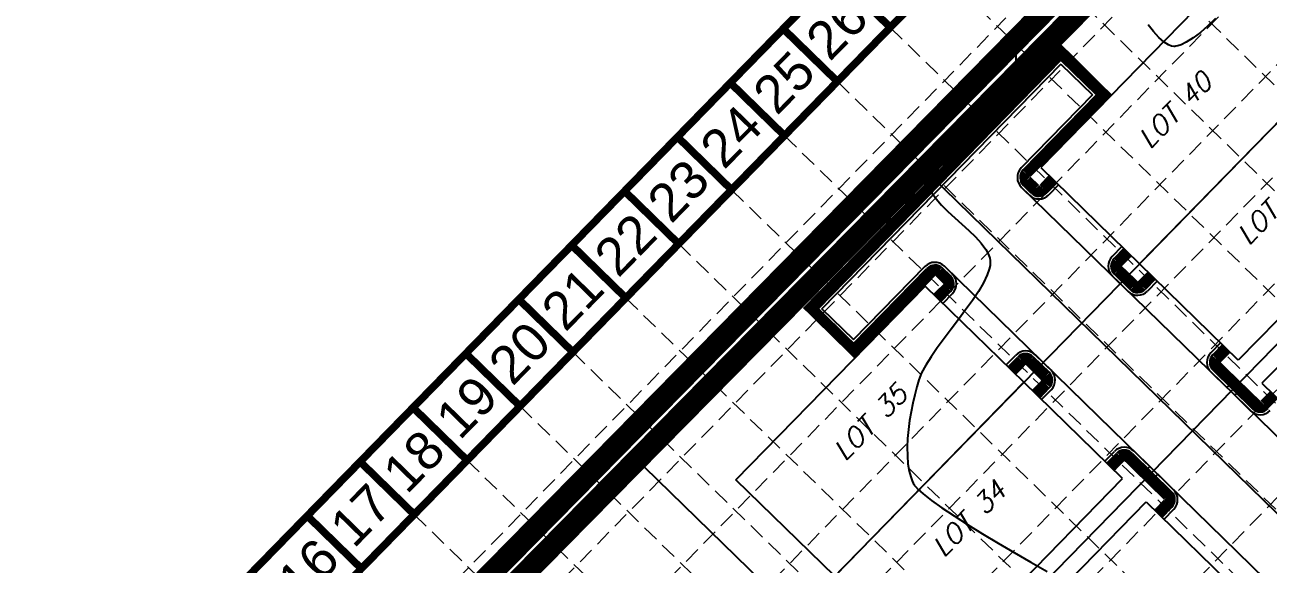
# Model space of a CAD drawing. Header units: feet. Extents: x -15 to 992, y 1644 to 2657.
# Drawn here: x 97.2 to 322.5, y 2185.9 to 2283.7 of the extents above; entities that cross this region are included whole.
import ezdxf
from ezdxf.enums import TextEntityAlignment as Align

# ---------------------------------------------------------------- set-up
doc = ezdxf.new("R2010")
doc.units = ezdxf.units.FT
doc.header["$LTSCALE"] = 30
doc.header["$MEASUREMENT"] = 0
for name, pattern in [('HIDDEN', [0.375, 0.25, -0.125]), ('HIDDEN2', [0.1875, 0.125, -0.0625]), ('x500106ebs$0$PHANTOM', [2.5, 1.25, -0.25, 0.25, -0.25, 0.25, -0.25]), ('x500106ebs$0$PHANTOM2', [1.25, 0.625, -0.125, 0.125, -0.125, 0.125, -0.125])]:
    doc.linetypes.add(name, pattern=pattern)
for name, color, linetype in [('BASE', 7, 'Continuous'), ('CONTOURS', 35, 'x500106ebs$0$PHANTOM2'), ('EROSION BLANKET', 84, 'Continuous'), ('GRID', 254, 'HIDDEN'), ('LIMITS OF DISTURBANCE', 1, 'Continuous'), ('SILT FENCE', 200, 'Continuous'), ('x500106ebs$0$2-LOT-LINES', 251, 'x500106ebs$0$PHANTOM2'), ('x500106ebs$0$BND-LINES', 251, 'x500106ebs$0$PHANTOM'), ('x500106pbs$0$2-BLDG', 16, 'HIDDEN2'), ('x500106pbs$0$2-CURB-BACK', 16, 'HIDDEN2'), ('x500106pbs$0$2-CURB-FACE', 16, 'HIDDEN2'), ('x500106pbs$0$2-ESMT-SHARED', 16, 'HIDDEN2'), ('x500106pbs$0$2-TEXT-LOT-30', 16, 'HIDDEN2'), ('x500106pst$0$HATCH-DWU', 251, 'Continuous')]:
    doc.layers.add(name, color=color, linetype=linetype)
doc.styles.get("Standard").update_dxf_attribs({"font": 'ARIAL.TTF'})
doc.styles.add('x500106pbs$0$SLANT 80', font='simplex', dxfattribs={"oblique": 15, "height": 2.4})

msp = doc.modelspace()

# ---------------------------------------------------------------- hatches: boundary and pattern name
at = {"layer": 'x500106pst$0$HATCH-DWU'}
h = msp.add_hatch(dxfattribs=at)
h.set_pattern_fill('ANSI31', color=5, scale=30, angle=30, style=0)
edge = h.paths.add_edge_path()
edge.add_line((255.8, 1930.7), (256.91, 1936.02))
edge.add_arc((380.73, 1910.12), 126.5, 149.126, 168.1882, ccw=False)
edge.add_line((272.16, 1975.03), (257.22, 2001.91))
edge.add_line((257.22, 2001.91), (258.5, 2003.22))
edge.add_line((258.5, 2003.22), (273.2, 1976.75))
edge.add_arc((380.73, 1910.12), 126.5, 135.7017, 148.2143, ccw=False)
edge.add_line((290.19, 1998.47), (342.1, 2051.67))
edge.add_line((342.1, 2051.67), (333.98, 2080.57))
edge.add_line((333.98, 2080.57), (335.39, 2082.01))
edge.add_line((335.39, 2082.01), (343.52, 2053.11))
edge.add_line((343.52, 2053.11), (445.47, 2157.59))
edge.add_line((445.47, 2157.59), (437.34, 2186.49))
edge.add_line((437.34, 2186.49), (438.75, 2187.94))
edge.add_line((438.75, 2187.94), (446.88, 2159.04))
edge.add_line((446.88, 2159.04), (455.62, 2167.99))
edge.add_line((455.62, 2167.99), (455.8, 2167.82))
edge.add_line((455.8, 2167.82), (548.91, 2263.24))
edge.add_line((548.91, 2263.24), (540.7, 2292.42))
edge.add_line((540.7, 2292.42), (542.12, 2293.86))
edge.add_line((542.12, 2293.86), (550.32, 2264.68))
edge.add_line((550.32, 2264.68), (625.73, 2341.97))
edge.add_line((625.73, 2341.97), (617.53, 2371.15))
edge.add_line((617.53, 2371.15), (618.94, 2372.59))
edge.add_line((618.94, 2372.59), (627.14, 2343.41))
edge.add_line((627.14, 2343.41), (635.98, 2352.47))
edge.add_line((635.98, 2352.47), (636.07, 2352.39))
edge.add_line((636.07, 2352.39), (677.21, 2394.54))
edge.add_arc((749.58, 2323.91), 101.12, 104.8013, 135.7017, ccw=False)
edge.add_line((723.75, 2421.68), (731.28, 2423.67))
edge.add_line((731.28, 2423.67), (731.85, 2421.5))
edge.add_line((731.85, 2421.5), (724.32, 2419.51))
edge.add_arc((749.58, 2323.91), 98.87, 104.8013, 135.7017)
edge.add_line((678.82, 2392.97), (637.68, 2350.82))
edge.add_line((637.68, 2350.82), (637.77, 2350.73))
edge.add_line((637.77, 2350.73), (636.19, 2349.11))
edge.add_line((636.19, 2349.11), (645.42, 2346.75))
edge.add_line((645.42, 2346.75), (644.01, 2345.31))
edge.add_line((644.01, 2345.31), (634.78, 2347.66))
edge.add_line((634.78, 2347.66), (559.37, 2270.38))
edge.add_line((559.37, 2270.38), (568.6, 2268.02))
edge.add_line((568.6, 2268.02), (567.19, 2266.58))
edge.add_line((567.19, 2266.58), (557.95, 2268.93))
edge.add_line((557.95, 2268.93), (457.59, 2166.07))
edge.add_line((457.59, 2166.07), (457.77, 2165.9))
edge.add_line((457.77, 2165.9), (456.28, 2164.38))
edge.add_line((456.28, 2164.38), (465.23, 2162.1))
edge.add_line((465.23, 2162.1), (463.82, 2160.65))
edge.add_line((463.82, 2160.65), (454.87, 2162.93))
edge.add_line((454.87, 2162.93), (352.92, 2058.45))
edge.add_line((352.92, 2058.45), (361.87, 2056.17))
edge.add_line((361.87, 2056.17), (360.46, 2054.73))
edge.add_line((360.46, 2054.73), (351.51, 2057.01))
edge.add_line((351.51, 2057.01), (292.34, 1996.37))
edge.add_arc((380.73, 1910.12), 123.5, 135.7017, 146.7224)
edge.add_line((277.48, 1977.88), (285.16, 1977.56))
edge.add_line((285.16, 1977.56), (283.52, 1975.88))
edge.add_line((283.52, 1975.88), (276.38, 1976.18))
edge.add_arc((380.73, 1910.12), 123.5, 147.6638, 168.1882)
edge.add_line((259.85, 1935.4), (258.73, 1930.08))
edge.add_line((258.73, 1930.08), (255.8, 1930.7))

# ---------------------------------------------------------------- linework, layer by layer
at = {"layer": 'BASE', "const_width": 1.37}
for points in [[(378.02, 1644.54), (991.26, 2272.6), (598.72, 2655.88), (-14.53, 2027.81)], [(377.77, 1663.91), (971.91, 2272.38), (598.96, 2636.5), (4.95, 2028.16)]]:
    msp.add_lwpolyline(points, close=True, dxfattribs=at)
for points in [[(254, 2283.19), (244.19, 2292.78)], [(244.42, 2273.38), (234.6, 2282.96)], [(234.83, 2263.57), (225.02, 2273.15)], [(225.25, 2253.75), (215.44, 2263.34)], [(215.67, 2243.94), (205.86, 2253.52)], [(206.09, 2234.13), (196.28, 2243.71)], [(196.51, 2224.31), (186.69, 2233.9)], [(186.93, 2214.5), (177.11, 2224.08)], [(177.34, 2204.69), (167.53, 2214.27)], [(167.76, 2194.87), (157.95, 2204.45)], [(158.18, 2185.06), (148.37, 2194.64)]]:
    msp.add_lwpolyline(points, dxfattribs=at)
at = {"layer": 'CONTOURS', "lineweight": -3}
for p, q in [((312.89, 2284.81, 469), (311.53, 2283.49, 469)), ((277.4, 2282.05, 469), (277.02, 2281.1, 469)), ((278.03, 2282.98, 469), (277.4, 2282.05, 469)), ((278.76, 2283.71, 469), (278.03, 2282.98, 469)), ((301.67, 2282.45, 469), (300.71, 2283.69, 469)), ((302.63, 2281.37, 469), (301.67, 2282.45, 469)), ((310.17, 2282.3, 469), (308.85, 2281.29, 469)), ((311.53, 2283.49, 469), (310.17, 2282.3, 469)), ((276.84, 2280.13, 469), (276.78, 2279.14, 469)), ((277.02, 2281.1, 469), (276.84, 2280.13, 469)), ((303.6, 2280.5, 469), (302.63, 2281.37, 469)), ((304.37, 2280.03, 469), (303.6, 2280.5, 469)), ((304.97, 2279.82, 469), (304.37, 2280.03, 469)), ((305.36, 2279.77, 469), (304.97, 2279.82, 469)), ((305.56, 2279.77, 469), (305.36, 2279.77, 469)), ((305.74, 2279.79, 469), (305.56, 2279.77, 469)), ((306.11, 2279.86, 469), (305.74, 2279.79, 469)), ((306.72, 2280.06, 469), (306.11, 2279.86, 469)), ((307.62, 2280.5, 469), (306.72, 2280.06, 469)), ((308.85, 2281.29, 469), (307.62, 2280.5, 469)), ((276.77, 2278.12, 469), (276.76, 2277.07, 469)), ((276.78, 2279.14, 469), (276.77, 2278.12, 469)), ((276.66, 2275.98, 469), (276.42, 2274.85, 469)), ((276.76, 2277.07, 469), (276.66, 2275.98, 469)), ((275.42, 2272.8, 469), (274.58, 2271.76, 469)), ((275.97, 2273.67, 469), (275.42, 2272.8, 469)), ((276.42, 2274.85, 469), (275.97, 2273.67, 469)), ((273.49, 2270.57, 469), (272.21, 2269.25, 469)), ((274.58, 2271.76, 469), (273.49, 2270.57, 469)), ((272.21, 2269.25, 469), (270.79, 2267.84, 469)), ((269.29, 2266.36, 469), (267.76, 2264.84, 469)), ((270.79, 2267.84, 469), (269.29, 2266.36, 469)), ((267.76, 2264.84, 469), (266.26, 2263.31, 469)), ((264.84, 2261.79, 469), (263.55, 2260.32, 469)), ((266.26, 2263.31, 469), (264.84, 2261.79, 469)), ((263.55, 2260.32, 469), (262.45, 2258.91, 469)), ((261.59, 2257.59, 469), (261.12, 2256.62, 469)), ((262.45, 2258.91, 469), (261.59, 2257.59, 469)), ((260.83, 2255.55, 469), (260.82, 2255.35, 469)), ((260.82, 2255.35, 469), (260.82, 2255.15, 469)), ((260.82, 2255.15, 469), (260.88, 2254.73, 469)), ((260.9, 2255.96, 469), (260.83, 2255.55, 469)), ((261.12, 2256.62, 469), (260.9, 2255.96, 469)), ((260.88, 2254.73, 469), (261.07, 2254.09, 469)), ((261.07, 2254.09, 469), (261.5, 2253.22, 469)), ((261.5, 2253.22, 469), (262.28, 2252.12, 469)), ((262.28, 2252.12, 469), (263.28, 2250.99, 469)), ((263.28, 2250.99, 469), (264.44, 2249.85, 469)), ((264.44, 2249.85, 469), (265.69, 2248.7, 469)), ((265.69, 2248.7, 469), (266.98, 2247.54, 469)), ((266.98, 2247.54, 469), (268.25, 2246.37, 469)), ((268.25, 2246.37, 469), (269.43, 2245.22, 469)), ((269.43, 2245.22, 469), (270.47, 2244.06, 469)), ((270.47, 2244.06, 469), (271.3, 2242.92, 469)), ((271.3, 2242.92, 469), (271.78, 2242.02, 469)), ((271.78, 2242.02, 469), (272.01, 2241.36, 469)), ((272.01, 2241.36, 469), (272.09, 2240.92, 469)), ((271.93, 2239.35, 469), (271.57, 2238.31, 469)), ((272.08, 2240.06, 469), (271.93, 2239.35, 469)), ((272.12, 2240.49, 469), (272.08, 2240.06, 469)), ((272.09, 2240.92, 469), (272.11, 2240.7, 469)), ((272.11, 2240.7, 469), (272.12, 2240.49, 469)), ((270.87, 2236.88, 469), (269.95, 2235.33, 469)), ((271.57, 2238.31, 469), (270.87, 2236.88, 469)), ((269.95, 2235.33, 469), (268.86, 2233.7, 469)), ((268.86, 2233.7, 469), (267.65, 2231.99, 469)), ((266.36, 2230.25, 469), (265.04, 2228.5, 469)), ((267.65, 2231.99, 469), (266.36, 2230.25, 469)), ((265.04, 2228.5, 469), (263.74, 2226.77, 469)), ((263.74, 2226.77, 469), (262.5, 2225.08, 469)), ((261.38, 2223.46, 469), (260.42, 2221.94, 469)), ((262.5, 2225.08, 469), (261.38, 2223.46, 469)), ((260.42, 2221.94, 469), (259.67, 2220.55, 469)), ((259.17, 2219.31, 469), (258.79, 2218.01, 469)), ((259.67, 2220.55, 469), (259.17, 2219.31, 469)), ((258.42, 2216.59, 469), (258.08, 2215.09, 469)), ((258.79, 2218.01, 469), (258.42, 2216.59, 469)), ((258.08, 2215.09, 469), (257.77, 2213.52, 469)), ((257.77, 2213.52, 469), (257.5, 2211.91, 469)), ((257.29, 2210.29, 469), (257.14, 2208.67, 469)), ((257.5, 2211.91, 469), (257.29, 2210.29, 469)), ((257.14, 2208.67, 469), (257.07, 2207.08, 469)), ((257.07, 2207.08, 469), (257.09, 2205.54, 469)), ((257.09, 2205.54, 469), (257.2, 2204.07, 469)), ((257.2, 2204.07, 469), (257.42, 2202.71, 469)), ((257.42, 2202.71, 469), (257.69, 2201.7, 469)), ((257.69, 2201.7, 469), (257.94, 2201.01, 469)), ((257.94, 2201.01, 469), (258.13, 2200.57, 469)), ((258.13, 2200.57, 469), (258.23, 2200.37, 469)), ((258.23, 2200.37, 469), (258.31, 2200.23, 469)), ((258.31, 2200.23, 469), (258.54, 2199.93, 469)), ((258.54, 2199.93, 469), (259.02, 2199.41, 469)), ((259.02, 2199.41, 469), (259.93, 2198.6, 469)), ((259.93, 2198.6, 469), (261.45, 2197.42, 469)), ((261.45, 2197.42, 469), (263.33, 2196.09, 469)), ((263.33, 2196.09, 469), (265.54, 2194.62, 469)), ((265.54, 2194.62, 469), (268, 2193.05, 469)), ((268, 2193.05, 469), (270.68, 2191.4, 469)), ((270.68, 2191.4, 469), (273.51, 2189.7, 469)), ((273.51, 2189.7, 469), (276.45, 2187.97, 469)), ((276.45, 2187.97, 469), (279.43, 2186.24, 469)), ((279.43, 2186.24, 469), (282.4, 2184.54, 469))]:
    msp.add_line(p, q, dxfattribs=at)
at = {"layer": 'EROSION BLANKET', "linetype": 'Continuous', "const_width": 2}
for points in [[(283.38, 2255.72), (281.75, 2253.95, -0.455204), (280.29, 2253.91), (278.71, 2255.39, -0.427641), (278.58, 2256.69), (292.84, 2270.92), (285.04, 2278.66), (239.57, 2232.35), (247.54, 2224.53), (261.5, 2238.91, -0.397009), (262.77, 2238.99), (264.38, 2237.35, -0.40114), (264.39, 2236.02), (262.53, 2234.23)], [(296.98, 2242.35), (295.23, 2240.56, 0.384507), (295.29, 2239.19), (298.2, 2236.41, 0.359084), (299.51, 2236.39), (301.25, 2238.17)], [(314.92, 2224.96), (313.08, 2223.08, 0.391785), (313.15, 2221.76), (320.36, 2214.75, 0.427577), (321.77, 2214.8), (323.51, 2216.56)], [(276.11, 2220.96), (277.86, 2222.75, -0.384507), (279.23, 2222.73), (282.08, 2219.89, -0.359084), (282.14, 2218.58), (280.4, 2216.79)], [(293.93, 2203.46), (295.77, 2205.34, -0.391785), (297.09, 2205.3), (304.27, 2198.27, -0.427577), (304.26, 2196.86), (302.54, 2195.08)]]:
    msp.add_lwpolyline(points, format="xyb", dxfattribs=at)
at = {"layer": 'GRID', "color": 252, "linetype": 'HIDDEN', "lineweight": 0, "ltscale": 0.4}
for p, q in [((15.07, 2018.79), (609.15, 2627.23)), ((24.88, 2009.21), (618.96, 2617.65)), ((34.69, 1999.63), (628.77, 2608.07)), ((44.12, 1989.72), (638.2, 2598.15)), ((53.94, 1980.13), (648.01, 2588.57)), ((63.75, 1970.55), (657.83, 2578.99)), ((73.56, 1960.97), (667.64, 2569.41)), ((83.38, 1951.39), (677.46, 2559.83)), ((282.74, 2312.64), (626.26, 1977.23)), ((273.16, 2302.82), (616.68, 1967.41)), ((263.58, 2293.01), (607.1, 1957.6)), ((254, 2283.19), (597.52, 1947.79)), ((244.42, 2273.38), (587.93, 1937.97)), ((234.83, 2263.57), (578.35, 1928.16)), ((225.25, 2253.75), (568.77, 1918.35)), ((215.67, 2243.94), (559.19, 1908.53)), ((206.09, 2234.13), (549.61, 1898.72)), ((196.51, 2224.31), (540.02, 1888.9)), ((186.93, 2214.5), (530.44, 1879.09)), ((177.34, 2204.69), (520.86, 1869.28)), ((167.76, 2194.87), (511.28, 1859.46))]:
    msp.add_line(p, q, dxfattribs=at)
at = {"layer": 'LIMITS OF DISTURBANCE', "linetype": 'HIDDEN', "ltscale": 3, "const_width": 4}
msp.add_lwpolyline([(99.88, 2101.04), (546.25, 2554.89), (555.13, 2546.71), (591.98, 2571.48), (859.16, 2305.03), (375.43, 1810.86), (93.6, 2088.41), (90.24, 2091.35)], close=True, dxfattribs=at)
at = {"layer": 'SILT FENCE', "linetype": 'Continuous', "const_width": 4}
msp.add_lwpolyline([(836.87, 2320.69), (591.67, 2565.1), (554.58, 2540.81), (546.8, 2548.48), (96.56, 2091.61)], dxfattribs=at)
at = {"layer": 'x500106ebs$0$2-LOT-LINES', "color": 7, "linetype": 'Continuous'}
msp.add_line((236.99, 2176.62), (340.35, 2282.55), dxfattribs=at)
for points in [[(257.03, 2157.07), (360.39, 2262.99)], [(261.25, 2256.35), (379.57, 2140.89)], [(209.41, 2203.54), (327.89, 2087.93)]]:
    msp.add_lwpolyline(points, dxfattribs=at)
at = {"layer": 'x500106ebs$0$BND-LINES', "color": 7, "linetype": 'Continuous'}
msp.add_lwpolyline([(220.97, 1978.36), (102.16, 2094.3), (313.09, 2309.15)], dxfattribs=at)
at = {"layer": 'x500106pbs$0$2-BLDG', "color": 7, "linetype": 'Continuous'}
for p, q in [((315.53, 2292.91), (281.25, 2257.78)), ((299.15, 2240.32), (333.43, 2275.45)), ((299.15, 2240.32), (333.43, 2275.45)), ((281.25, 2257.78), (299.15, 2240.32)), ((351.32, 2257.99), (317.04, 2222.86)), ((355.61, 2253.8), (321.33, 2218.67)), ((317.04, 2222.86), (299.15, 2240.32)), ((226.02, 2201.18), (260.3, 2236.31)), ((260.3, 2236.31), (278.2, 2218.85)), ((278.2, 2218.85), (243.92, 2183.72)), ((278.2, 2218.85), (243.92, 2183.72)), ((296.09, 2201.39), (278.2, 2218.85)), ((321.33, 2218.67), (339.23, 2201.21)), ((243.92, 2183.72), (226.02, 2201.18)), ((261.81, 2166.26), (296.09, 2201.39)), ((266.1, 2162.07), (300.38, 2197.2)), ((300.38, 2197.2), (318.28, 2179.74))]:
    msp.add_line(p, q, dxfattribs=at)
at = {"layer": 'x500106pbs$0$2-CURB-BACK', "color": 7, "linetype": 'Continuous'}
for p, q in [((284.9, 2277.27), (240.91, 2232.18)), ((284.9, 2277.27), (291.36, 2270.97)), ((291.36, 2270.97), (278.09, 2257.37)), ((284.12, 2254.99), (282.37, 2253.2)), ((279.54, 2253.16), (278.13, 2254.54)), ((296.28, 2243.11), (294.54, 2241.32)), ((247.35, 2225.9), (260.62, 2239.49)), ((264.88, 2238.13), (263.45, 2239.53)), ((294.57, 2238.5), (297.44, 2235.7)), ((302.01, 2237.53), (300.26, 2235.74)), ((263.17, 2233.51), (264.91, 2235.3)), ((240.91, 2232.18), (247.35, 2225.9)), ((314.18, 2225.65), (312.43, 2223.86)), ((275.33, 2221.64), (277.08, 2223.43)), ((279.91, 2223.47), (282.77, 2220.67)), ((312.47, 2221.04), (319.62, 2214.05)), ((281.06, 2216.05), (282.8, 2217.84)), ((293.23, 2204.18), (294.97, 2205.97)), ((297.8, 2206.01), (304.96, 2199.02)), ((303.25, 2194.4), (304.99, 2196.19))]:
    msp.add_line(p, q, dxfattribs=at)
for centre, start, end in [((279.52, 2255.98), 135.7017, 225.7017), ((280.94, 2254.59), 225.7017, 315.7017), ((295.97, 2239.93), 135.7017, 225.7017), ((262.05, 2238.1), 45.7017, 135.7017), ((263.48, 2236.7), 315.7017, 45.7017), ((298.83, 2237.13), 225.7017, 315.7017), ((278.51, 2222.03), 45.7017, 135.7017), ((313.86, 2222.47), 135.7017, 225.7017), ((281.37, 2219.24), 315.7017, 45.7017), ((321.02, 2215.48), 225.7017, 315.7017), ((296.4, 2204.57), 45.7017, 135.7017), ((303.56, 2197.59), 315.7017, 45.7017)]:
    msp.add_arc(centre, 2, start, end, dxfattribs=at)
at = {"layer": 'x500106pbs$0$2-CURB-FACE', "color": 7, "linetype": 'Continuous'}
for p, q in [((284.91, 2276.56), (241.61, 2232.19)), ((284.91, 2276.56), (290.65, 2270.96)), ((290.65, 2270.96), (277.73, 2257.72)), ((279.19, 2252.8), (277.78, 2254.19)), ((284.48, 2254.64), (282.73, 2252.85)), ((295.93, 2243.46), (294.18, 2241.67)), ((247.34, 2226.6), (260.26, 2239.84)), ((265.23, 2238.49), (263.79, 2239.89)), ((294.22, 2238.14), (297.09, 2235.34)), ((302.37, 2237.18), (300.62, 2235.39)), ((263.52, 2233.17), (265.27, 2234.95)), ((241.61, 2232.19), (247.34, 2226.6)), ((313.82, 2226), (312.07, 2224.21)), ((274.97, 2221.99), (276.72, 2223.78)), ((280.26, 2223.82), (283.12, 2221.03)), ((312.12, 2220.68), (314.98, 2217.88)), ((281.42, 2215.71), (283.16, 2217.49)), ((314.98, 2217.88), (315.33, 2218.24)), ((316.41, 2216.49), (316.76, 2216.85)), ((319.27, 2213.69), (316.41, 2216.49)), ((292.87, 2204.53), (294.61, 2206.32)), ((298.15, 2206.36), (301.01, 2203.57)), ((301.01, 2203.57), (300.66, 2203.21)), ((302.44, 2202.17), (302.09, 2201.82)), ((305.31, 2199.38), (302.44, 2202.17)), ((303.6, 2194.06), (305.35, 2195.84))]:
    msp.add_line(p, q, dxfattribs=at)
for centre, start, end in [((279.52, 2255.98), 135.7017, 225.7017), ((280.94, 2254.59), 225.7017, 315.7017), ((295.97, 2239.93), 135.7017, 225.7017), ((262.05, 2238.1), 45.7017, 135.7017), ((263.48, 2236.7), 315.7017, 45.7017), ((298.83, 2237.13), 225.7017, 315.7017), ((278.51, 2222.03), 45.7017, 135.7017), ((313.86, 2222.47), 135.7017, 225.7017), ((281.37, 2219.24), 315.7017, 45.7017), ((321.02, 2215.48), 225.7017, 315.7017), ((296.4, 2204.57), 45.7017, 135.7017), ((303.56, 2197.59), 315.7017, 45.7017)]:
    msp.add_arc(centre, 2.5, start, end, dxfattribs=at)
at = {"layer": 'x500106pbs$0$2-ESMT-SHARED', "color": 7, "linetype": 'Continuous'}
for p, q in [((241.61, 2232.19), (284.91, 2276.56)), ((284.91, 2276.56), (290.65, 2270.96)), ((290.65, 2270.96), (277.73, 2257.72)), ((277.78, 2254.19), (386.55, 2148.04)), ((260.26, 2239.84), (247.34, 2226.6)), ((372.58, 2133.73), (263.79, 2239.89)), ((247.34, 2226.6), (241.61, 2232.19))]:
    msp.add_line(p, q, dxfattribs=at)
for centre, start, end in [((279.52, 2255.98), 135.7017, 225.7017), ((262.05, 2238.1), 45.7017, 135.7017)]:
    msp.add_arc(centre, 2.5, start, end, dxfattribs=at)

# ---------------------------------------------------------------- texts
at = {"layer": 'BASE'}
for s, p in [('26', (244.3, 2283.08)), ('25', (234.72, 2273.27)), ('24', (225.14, 2263.45)), ('23', (215.56, 2253.64)), ('22', (205.97, 2243.82)), ('21', (196.39, 2234.01)), ('20', (186.81, 2224.2)), ('19', (177.23, 2214.38)), ('18', (167.65, 2204.57)), ('17', (158.06, 2194.76)), ('16', (148.48, 2184.94))]:
    msp.add_text(s, height=6.858, rotation=45.6842, dxfattribs=at).set_placement(p, align=Align.MIDDLE_CENTER)
at = {"layer": 'x500106pbs$0$2-TEXT-LOT-30', "color": 7, "style": 'x500106pbs$0$SLANT 80', "oblique": 15}
for s, p in [('LOT 40', (306.81, 2266.97)), ('LOT 39', (324.7, 2249.51)), ('LOT 35', (251.58, 2210.37)), ('LOT 34', (269.47, 2192.91))]:
    msp.add_text(s, height=3.5, rotation=45.7017, dxfattribs=at).set_placement(p, align=Align.CENTER)

doc.saveas('drawing.dxf')
